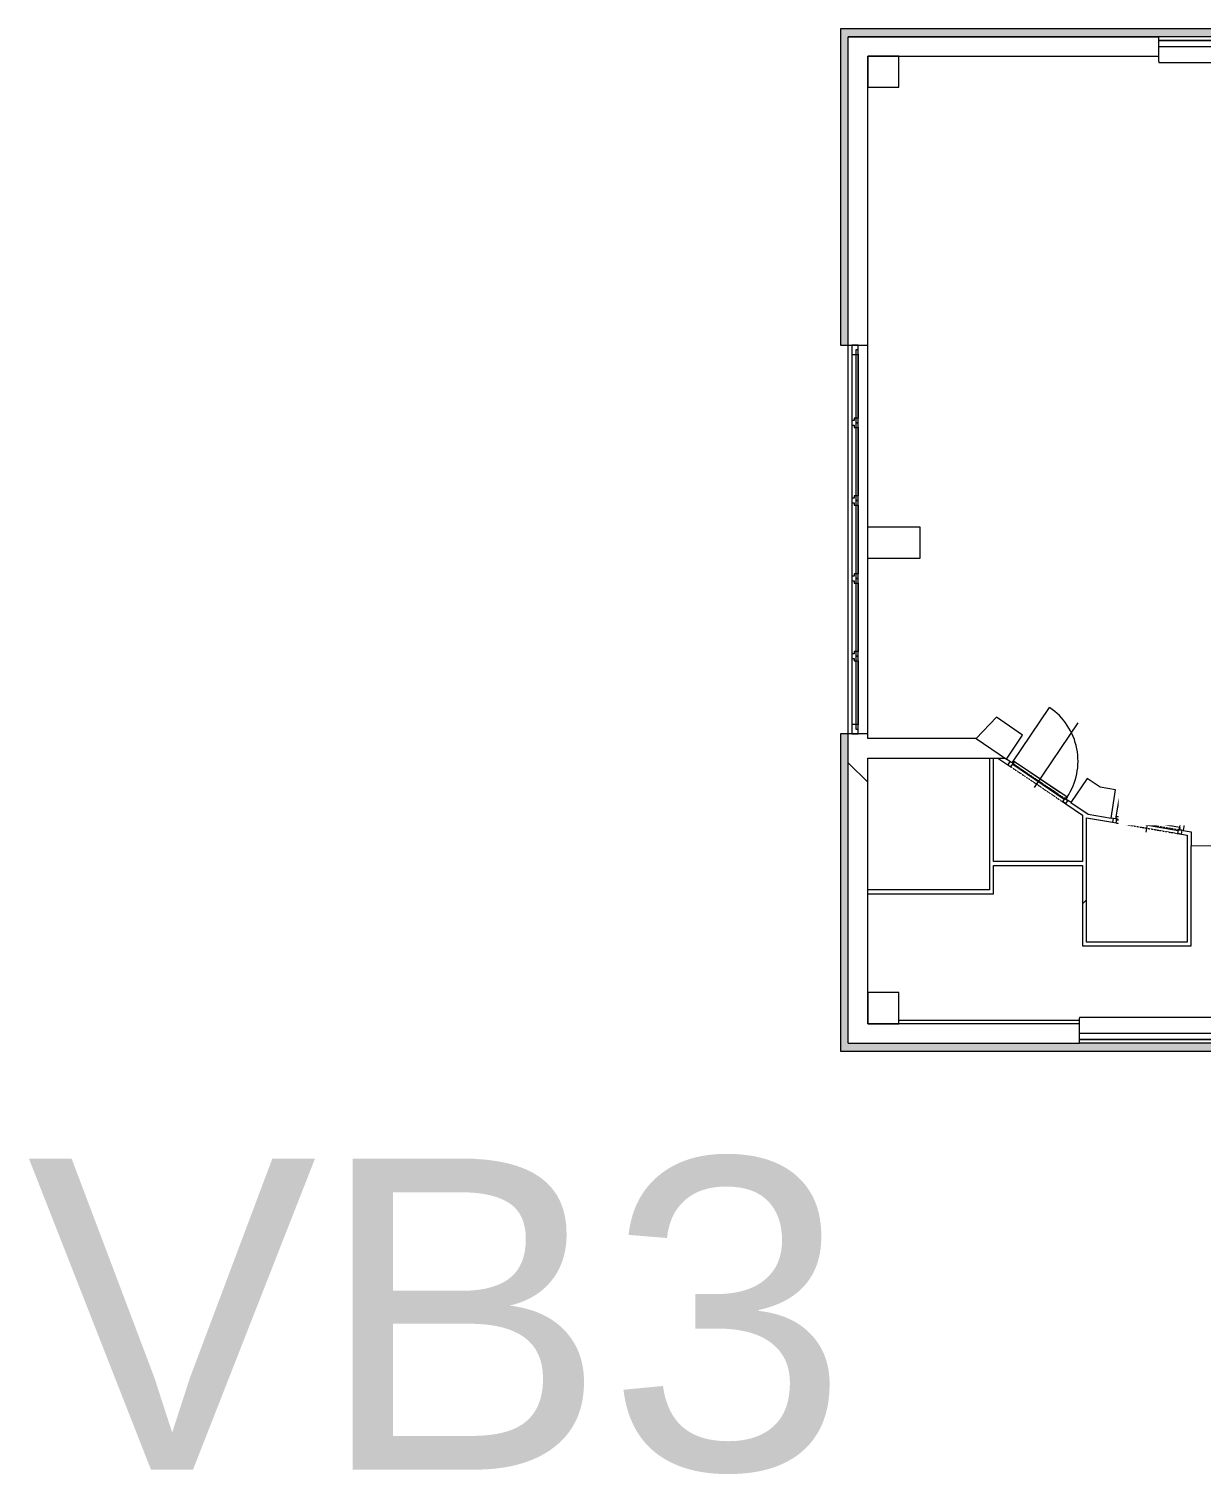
# Model space of a CAD drawing. Header units: millimetres. Extents: x 46521 to 257780, y -45352 to 20466.
# Drawn here: x 183025 to 198090, y -10713 to 7864 of the extents above; entities that cross this region are included whole.
import ezdxf

# ---------------------------------------------------------------- set-up
doc = ezdxf.new("R2010")
doc.units = ezdxf.units.MM
doc.linetypes.add('Čerchovaná se dvěma tečkami', pattern=[2.59, 1, -0.53, 0, -0.53, 0, -0.53])
for name, color, linetype, lineweight in [('A-DOOR', 31, 'Continuous', 13), ('A-DOOR-FRAM', 31, 'Continuous', 25), ('A-FLOR', 192, 'Continuous', 13), ('A-GENM', 13, 'Continuous', 13), ('A-GLAZ', 151, 'Continuous', 13), ('A-GLAZ-CURT', 52, 'Continuous', 13), ('A-GLAZ-CWMG', 51, 'Continuous', 13), ('A-WALL', 113, 'Continuous', 13), ('A-WALL-PATT', 111, 'Continuous', 35), ('G-ANNO-TEXT', 231, 'Continuous', 9), ('I-FURN', 30, 'Continuous', 9), ('S-COLS', 52, 'Continuous', 13)]:
    doc.layers.add(name, color=color, linetype=linetype, lineweight=lineweight)
doc.styles.add('Arial_3', font='arial.ttf', dxfattribs={"height": 5000})
doc.styles.add('Arial_4', font='arial.ttf', dxfattribs={"height": 4000})
pattern_1 = [(45, (128107, 0), (-7184.2, 7184.2), []), (45, (130981, 0), (-7184.2, 7184.2), []), (45, (136728, 0), (-4310.5, 10057.9), [4064, -2032, 67.06, -1964.94])]
pattern_2 = [(45, (128107, 0), (-7184.2, 7184.2), []), (45, (130981, -3e-12), (-7184.2, 7184.2), []), (45, (136728, -7e-12), (-4310.5, 10057.9), [4064, -2032, 67.06, -1964.94])]

# ---------------------------------------------------------------- blocks, each defined once
blk = doc.blocks.new('OKNO_2k_ - OKNO_2k_1900x1400-1963744-Mapka _ závislý 8')
at = {"layer": 'A-GLAZ', "lineweight": 9}
for p, q in [((-950, 126), (950, 126)), ((-950, 75), (-950, 126)), ((950, 75), (-950, 75)), ((-950, 75), (950, 75)), ((-950, -5), (-950, 75)), ((950, 126), (950, 75)), ((950, 75), (950, -5)), ((950, -5), (-950, -5))]:
    blk.add_line(p, q, dxfattribs=at)
blk = doc.blocks.new('ST_panel_sklo - ST_panel_sklo-1403385-Mapka _ závislý 8')
at = {"layer": 'A-GLAZ-CURT', "lineweight": 9}
for p, q in [((470, 28), (-470, 28)), ((-470, 28), (-470, 0)), ((-470, 0), (470, 0)), ((470, 0), (470, 28))]:
    blk.add_line(p, q, dxfattribs=at)
blk = doc.blocks.new('ST_panel_sklo - ST_panel_sklo-1403386-Mapka _ závislý 8')
at = {"layer": 'A-GLAZ-CURT', "lineweight": 9}
for p, q in [((500, 28), (-500, 28)), ((-500, 28), (-500, 0)), ((-500, 0), (500, 0)), ((500, 0), (500, 28))]:
    blk.add_line(p, q, dxfattribs=at)
blk = doc.blocks.new('parapet s nosem_vnitní - parapet s nosem_vnitní-1349022-Mapka _ závislý 8')
at = {"layer": 'A-GENM', "lineweight": 9}
for p, q in [((-950, -190), (-950, 0)), ((950, 0), (950, -190)), ((-950, -190), (-950, -200)), ((-950, -200), (950, -200)), ((-950, -200), (950, -200)), ((950, -200), (950, -190))]:
    blk.add_line(p, q, dxfattribs=at)
blk = doc.blocks.new('Rectangular Mullion - Rectangular Mullion-Loc wall 49 Bottom 120mm 02-1403430-Mapka _ závislý 8')
at = {"layer": 'A-GLAZ-CWMG', "lineweight": 9}
for p, q in [((65495, -199), (65495, -1079)), ((65575, -259), (65575, -1079))]:
    blk.add_line(p, q, dxfattribs=at)
blk = doc.blocks.new('Rectangular Mullion - Rectangular Mullion-Loc wall 49 Bottom 120mm 02-1403408-Mapka _ závislý 8')
at = {"layer": 'A-GLAZ-CWMG', "lineweight": 9}
for p, q in [((65495, 801), (65495, -199)), ((65575, 741), (65575, -139))]:
    blk.add_line(p, q, dxfattribs=at)
blk = doc.blocks.new('Rectangular Mullion - Rectangular Mullion-Loc wall 49 Bottom 120mm 02-1403416-Mapka _ závislý 8')
at = {"layer": 'A-GLAZ-CWMG', "lineweight": 9}
for p, q in [((65495, 3681), (65495, 2801)), ((65575, 3681), (65575, 2861))]:
    blk.add_line(p, q, dxfattribs=at)
blk = doc.blocks.new('Rectangular Mullion - Rectangular Mullion-Loc wall 49 Bottom 120mm 02-1403417-Mapka _ závislý 8')
at = {"layer": 'A-GLAZ-CWMG', "lineweight": 9}
for p, q in [((-120, -79), (-120, 1)), ((-120, 1), (0, 1)), ((0, 1), (0, -79)), ((0, -79), (-120, -79))]:
    blk.add_line(p, q, dxfattribs=at)
blk = doc.blocks.new('Rectangular Mullion - Rectangular Mullion-Loc wall 49 Bottom 120mm 02-1403388-Mapka _ závislý 8')
at = {"layer": 'A-GLAZ-CWMG', "lineweight": 9}
for p, q in [((0, 1), (-120, 1)), ((-120, 1), (-120, -79)), ((0, -79), (0, 1)), ((-120, -79), (0, -79))]:
    blk.add_line(p, q, dxfattribs=at)
blk = doc.blocks.new('Rectangular Mullion - Rectangular Mullion-Loc wall 49 Bottom 120mm-1403423-Mapka _ závislý 8')
at = {"layer": 'A-GLAZ-CWMG', "lineweight": 9}
for p, q in [((-60, -49), (-60, 1)), ((-60, 1), (60, 1)), ((60, 1), (60, -49)), ((-30, -49), (-60, -49)), ((-30, -79), (-30, -49)), ((30, -79), (-30, -79)), ((60, -49), (30, -49)), ((30, -49), (30, -79))]:
    blk.add_line(p, q, dxfattribs=at)
blk = doc.blocks.new('Rectangular Mullion - Rectangular Mullion-Loc wall 49 Bottom 120mm-V165-Mapka _ závislý 8')
at = {"layer": 'A-GLAZ-CWMG', "lineweight": 9}
for p, q in [((-60, -49), (-60, 1)), ((-60, 1), (60, 1)), ((60, 1), (60, -49)), ((-30, -49), (-60, -49)), ((-30, -79), (-30, -49)), ((30, -79), (-30, -79)), ((60, -49), (30, -49)), ((30, -49), (30, -79))]:
    blk.add_line(p, q, dxfattribs=at)
blk = doc.blocks.new('Rectangular Mullion - Rectangular Mullion-Loc wall 49 Bottom 120mm-V166-Mapka _ závislý 8')
at = {"layer": 'A-GLAZ-CWMG', "lineweight": 9}
for p, q in [((-60, -49), (-60, 1)), ((-60, 1), (60, 1)), ((60, 1), (60, -49)), ((-30, -49), (-60, -49)), ((-30, -79), (-30, -49)), ((30, -79), (-30, -79)), ((60, -49), (30, -49)), ((30, -49), (30, -79))]:
    blk.add_line(p, q, dxfattribs=at)
blk = doc.blocks.new('Rectangular Mullion - Rectangular Mullion-Loc wall 49 Bottom 120mm-V167-Mapka _ závislý 8')
at = {"layer": 'A-GLAZ-CWMG', "lineweight": 9}
for p, q in [((-60, -49), (-60, 1)), ((-60, 1), (60, 1)), ((60, 1), (60, -49)), ((-30, -49), (-60, -49)), ((-30, -79), (-30, -49)), ((30, -79), (-30, -79)), ((60, -49), (30, -49)), ((30, -49), (30, -79))]:
    blk.add_line(p, q, dxfattribs=at)
blk = doc.blocks.new('Kóje - Kóje-2061615-Mapka _ závislý 8')
at = {"layer": 'I-FURN'}
for p, q in [((73972, 4123), (73684, 3825)), ((74108, 3991), (73972, 4123)), ((74160, 4045), (74108, 3991)), ((75065, 2804), (74160, 4045)), ((73684, 3825), (73821, 3702)), ((73821, 3702), (74611, 2602)), ((75368, 1291), (75065, 2804)), ((74611, 2602), (74886, 1290)), ((74886, 1290), (74622, -49)), ((75112, -258), (75417, 1291)), ((75417, 1291), (75368, 1291)), ((74622, -49), (73878, -1154)), ((74236, -1556), (75112, -258)), ((67354, -981), (67091, -1259)), ((67689, -1216), (67354, -981)), ((67091, -1259), (67482, -1523)), ((67482, -1523), (67689, -1216)), ((73878, -1154), (72768, -1878)), ((73001, -2362), (74236, -1556)), ((68519, -1773), (68311, -2082)), ((68684, -1884), (68519, -1773)), ((68884, -1916), (68684, -1884)), ((68827, -2280), (68884, -1916)), ((72768, -1878), (72572, -1920)), ((72572, -1920), (72641, -2243)), ((68311, -2082), (68530, -2229)), ((68530, -2229), (68827, -2280)), ((69814, -2080), (69752, -2440)), ((70006, -2113), (69814, -2080)), ((71421, -2104), (70006, -2113)), ((71617, -2065), (71421, -2104)), ((71694, -2425), (71617, -2065)), ((72641, -2243), (72895, -2194)), ((72895, -2194), (73001, -2362)), ((69752, -2440), (69855, -2458)), ((69855, -2458), (69855, -2638)), ((71665, -2430), (71694, -2425)), ((71665, -2606), (71665, -2430)), ((69855, -2638), (71665, -2606))]:
    blk.add_line(p, q, dxfattribs=at)
blk = doc.blocks.new('DVERE_1k_oblozka - DD03_01_800x1970_koupelna-V191-Mapka _ závislý 8')
at = {"layer": 'A-DOOR', "lineweight": 9}
for p, q in [((-415, 22), (-415, 882)), ((0, -78), (0, 922)), ((-400, 22), (-450, 22)), ((-450, 22), (-450, -28)), ((415, 52), (-415, 52)), ((-415, 52), (-415, 37)), ((-415, 37), (-400, 37)), ((-400, 37), (-400, 12)), ((-400, -28), (-400, 22)), ((-400, 12), (400, 12)), ((305, 52), (-305, 52)), ((400, 12), (400, 37)), ((400, 37), (415, 37)), ((450, 22), (400, 22)), ((400, 22), (400, -28)), ((415, 37), (415, 52)), ((415, 52), (415, 22)), ((450, -28), (450, 22)), ((-450, -28), (-400, -28)), ((400, -28), (450, -28))]:
    blk.add_line(p, q, dxfattribs=at)
at = {"layer": 'A-DOOR', "linetype": 'Čerchovaná se dvěma tečkami', "lineweight": 9}
for p, q in [((-400, 22), (400, 22)), ((-400, -28), (400, -28))]:
    blk.add_line(p, q, dxfattribs=at)
at = {"layer": 'A-DOOR', "lineweight": 9}
blk.add_arc((-415, 52), 830, 360, 90, dxfattribs=at)
at = {"layer": 'A-DOOR-FRAM', "lineweight": 9}
for p, q in [((-400, 22), (-450, 22)), ((-400, -28), (-400, 22)), ((400, 22), (400, -28)), ((400, 22), (450, 22)), ((-450, -28), (-400, -28)), ((450, -28), (400, -28))]:
    blk.add_line(p, q, dxfattribs=at)
blk = doc.blocks.new('DVERE_1k_oblozka - DD03_01_800x1970_koupelna-2042788-Mapka _ závislý 8')
at = {"layer": 'A-DOOR', "lineweight": 9}
for p, q in [((-415, 22), (-415, 882)), ((0, -78), (0, 922)), ((-400, 22), (-450, 22)), ((-450, 22), (-450, -28)), ((415, 52), (-415, 52)), ((-415, 52), (-415, 37)), ((-415, 37), (-400, 37)), ((-400, -28), (-400, 22)), ((-400, 12), (400, 12)), ((305, 52), (-305, 52)), ((400, 37), (415, 37)), ((450, 22), (400, 22)), ((400, 22), (400, -28)), ((415, 37), (415, 52)), ((415, 52), (415, 22)), ((450, -28), (450, 22)), ((-450, -28), (-400, -28)), ((400, -28), (450, -28))]:
    blk.add_line(p, q, dxfattribs=at)
at = {"layer": 'A-DOOR', "linetype": 'Čerchovaná se dvěma tečkami', "lineweight": 9}
for p, q in [((-400, 22), (400, 22)), ((-400, -28), (400, -28))]:
    blk.add_line(p, q, dxfattribs=at)
at = {"layer": 'A-DOOR', "lineweight": 9}
blk.add_arc((-415, 52), 830, 360, 90, dxfattribs=at)
at = {"layer": 'A-DOOR-FRAM', "lineweight": 9}
for p, q in [((-400, 22), (-450, 22)), ((-400, -28), (-400, 22)), ((400, 22), (400, -28)), ((400, 22), (450, 22)), ((-450, -28), (-400, -28)), ((450, -28), (400, -28))]:
    blk.add_line(p, q, dxfattribs=at)

msp = doc.modelspace()

# ---------------------------------------------------------------- hatches: boundary and pattern name
at = {"layer": 'A-WALL-PATT', "lineweight": 9}
h = msp.add_hatch(color=256, dxfattribs=at)
h.paths.add_polyline_path([(193556.4, -5274.4), (193556.4, -1199.4), (193456.4, -1199.4), (193456.4, -5274.4)])
h.paths.add_polyline_path([(193556.4, 3800.6), (193556.4, 7864.2), (193456.4, 7864.2), (193456.4, 3800.6)])
for points in [[(212515.5, 7764.2), (212515.5, 7864.2), (193556.4, 7864.2), (193556.4, 7764.2), (212465.5, 7764.2)], [(199514.1, -5274.4), (199514.5, -5274.4), (199514.1, -5174.4), (193556.4, -5174.4), (193556.4, -5274.4), (199464.5, -5274.4)]]:
    msp.add_hatch(color=256, dxfattribs=at).paths.add_polyline_path(points)
h = msp.add_hatch(dxfattribs=at)
h.set_pattern_fill('FP_129', color=256, angle=-315, style=0, pattern_type=2)
h.set_pattern_definition([(225, (200112, 7764), (5747.4, -5747.4), []), (180, (190954.3, 5072), (-5747.4, -5747.4), [1016, -10478.7]), (225, (189938, 5072), (5747.4, -5747.4), [1016, -7112]), (270, (189220, 4353.7), (5747.4, -5747.4), [1016, -10478.7]), (315, (189220, 3338), (5747.4, 5747.4), [1016, -7112]), (180, (190954.3, 2619.3), (-5747.4, -5747.4), [1016, -10478.7]), (225, (191673, 3338), (5747.4, -5747.4), [1016, -7112]), (270, (191673, 4353.7), (5747.4, -5747.4), [1016, -10478.7]), (315, (190954, 5072), (5747.4, 5747.4), [1016, -7112]), (225, (188291, 1690.4), (5747.4, -5747.4), [2032, -6096])])
h.paths.add_polyline_path([(212165.5, 7514.3), (212415.5, 7514.3), (212415.5, 7764.3), (208429.3, 7764.3), (208429.3, 7514.3), (211765.5, 7514.3), (211765.5, 7539.3), (212165.5, 7539.3)])
h.paths.add_polyline_path([(203529.3, 7514.3), (203529.3, 7764.3), (202379.3, 7764.3), (202379.3, 7514.3)])
h.paths.add_polyline_path([(200479.3, 7514.3), (200479.3, 7764.3), (199449.3, 7764.3), (199449.3, 7514.3), (199806.4, 7514.3), (199806.4, 7574.3), (200206.4, 7574.3), (200206.4, 7514.3)])
h.paths.add_polyline_path([(194206.4, 7514.3), (197549.3, 7514.3), (197549.3, 7764.3), (193556.4, 7764.3), (193556.4, 7514.3), (193806.4, 7514.3)])
h.paths.add_polyline_path([(206529.3, 7514.3), (206529.3, 7764.3), (205429.3, 7764.3), (205429.3, 7514.3), (205805.5, 7514.3), (205805.5, 7574.3), (206205.5, 7574.3), (206205.5, 7514.3)])
h = msp.add_hatch(dxfattribs=at)
h.set_pattern_fill('FP_128', color=256, angle=45, style=0, pattern_type=2)
h.set_pattern_definition([(315, (193556, -1579), (5747.4, 5747.4), []), (270, (196248.5, -10736.7), (5747.4, -5747.4), [1016, -10478.7]), (315, (196248.5, -11753), (5747.4, 5747.4), [1016, -7112]), (2e-13, (196967, -12471), (5747.4, 5747.4), [1016, -10478.7]), (45, (197983, -12471), (-5747.4, 5747.4), [1016, -7112]), (270, (198701.4, -10736.7), (5747.4, -5747.4), [1016, -10478.7]), (315, (197983, -10018), (5747.4, 5747.4), [1016, -7112]), (2e-13, (196967, -10018), (5747.4, 5747.4), [1016, -10478.7]), (45, (196248.5, -10737), (-5747.4, 5747.4), [1016, -7112]), (315, (199630, -13400), (5747.4, 5747.4), [2032, -6096])])
h.paths.add_polyline_path([(193806.4, -4924.4), (193806.4, -1199.4), (193556.4, -1199.4), (193556.4, -4924.4)])
h.paths.add_polyline_path([(193806.4, 3800.6), (193806.4, 7514.3), (193556.4, 7514.3), (193556.4, 3800.6)])
h = msp.add_hatch(dxfattribs=at)
h.set_pattern_fill('FP_112', color=256, angle=45, style=0, pattern_type=2)
h.set_pattern_definition([(45, (128107, 0), (-7184.2, 7184.2), []), (45, (130981, -3e-12), (-7184.2, 7184.2), []), (45, (136728, -8e-12), (-4310.5, 10057.9), [4064, -2032, 67.06, -1964.94])])
h.paths.add_polyline_path([(194481.4, 1061.2), (194481.4, 1461.2), (193806.4, 1461.2), (193806.4, 1061.2)])
h = msp.add_hatch(dxfattribs=at)
h.set_pattern_fill('FP_182', color=256, angle=-315, style=0, pattern_type=2)
h.set_pattern_definition([(225, (191628.4, -1259), (5747, -5747), []), (180, (182470.5, -3951), (-5747.4, -5747.4), [1016, -10478.7]), (225, (181454.5, -3951), (5747.4, -5747.4), [1016, -7112]), (270, (180736, -4669.3), (5747.4, -5747.4), [1016, -10478.7]), (315, (180736, -5685), (5747.4, 5747.4), [1016, -7112]), (180, (182470.5, -6404), (-5747.4, -5747.4), [1016, -10478.7]), (225, (183189, -5685), (5747.4, -5747.4), [1016, -7112]), (270, (183189, -4669.3), (5747.4, -5747.4), [1016, -10478.7]), (315, (182470.5, -3951), (5747.4, 5747.4), [1016, -7112]), (225, (179807, -7332.6), (5747.4, -5747.4), [2032, -6096])])
h.paths.add_polyline_path([(195371.4, -1508.8), (195568.5, -1508.8), (195197.8, -1258.8), (193806.4, -1258.8), (193806.4, -1508.8), (195197.8, -1508.8)])
h = msp.add_hatch(dxfattribs=at)
h.set_pattern_fill('FP_111', color=256, angle=45, style=0, pattern_type=2)
h.set_pattern_definition(pattern_2)
h.paths.add_polyline_path([(195421.4, -3202.7), (195421.4, -1508.8), (195371.4, -1522.7), (195371.4, -3202.7)])
h = msp.add_hatch(dxfattribs=at)
h.set_pattern_fill('FP_189', color=256, angle=45, style=0, pattern_type=2)
h.set_pattern_definition([(11.007, (128107, 0), (-1939.8, 9973.1), []), (11.007, (130490, -1607), (-1939.8, 9973.1), []), (11.007, (135255, -4820), (2049.4, 10749), [4064, -2032, 67.06, -1964.94])])
h.paths.add_polyline_path([(196737.7, -2297.2), (196379.3, -2055.5), (196351.3, -2096.9), (196639.5, -2280.2)])
h.paths.add_polyline_path([(195605.2, -1593.7), (195633.1, -1552.3), (195568.5, -1508.8), (195499.8, -1522.7), (195589.3, -1583)])
h = msp.add_hatch(dxfattribs=at)
h.set_pattern_fill('FP_190', color=256, angle=45, style=0, pattern_type=2)
h.set_pattern_definition([(35.212, (128107, 0), (-5858.3, 8301), []), (35.212, (130939, -489), (-5858.3, 8301), []), (35.212, (136603, -1466), (-2537.9, 10644.3), [4064, -2032, 67.06, -1964.94])])
h.paths.add_polyline_path([(197912.6, -2499.9), (197912.6, -2449.1), (197843.8, -2449.1), (197858.7, -2490.6)])
h.paths.add_polyline_path([(196950.4, -2333.9), (196950.4, -2283.1), (196636.6, -2229), (196737.7, -2297.2), (196821.5, -2311.6)])
h = msp.add_hatch(dxfattribs=at)
h.set_pattern_fill('FP_111', color=256, angle=45, style=0, pattern_type=2)
h.set_pattern_definition([(45, (128107, 0), (-7184.2, 7184.2), []), (45, (130981, -2e-12), (-7184.2, 7184.2), []), (45, (136728, -6e-12), (-4310.5, 10057.9), [4064, -2032, 67.06, -1964.94])])
h.paths.add_polyline_path([(196567.6, -3874.2), (196617.6, -3874.2), (196617.6, -2276.5), (196567.6, -2242.8), (196567.6, -3373.4)])
h = msp.add_hatch(dxfattribs=at)
h.set_pattern_fill('FP_111', color=256, angle=45, style=0, pattern_type=2)
h.set_pattern_definition(pattern_2)
h.paths.add_polyline_path([(197912.6, -3874.2), (197962.6, -3874.2), (197962.6, -2457.7), (197912.6, -2457.7), (197912.6, -3373.4)])
h = msp.add_hatch(dxfattribs=at)
h.set_pattern_fill('FP_187', color=256, angle=45, style=0, pattern_type=2)
h.set_pattern_definition(pattern_2)
h.paths.add_polyline_path([(195421.4, -2837.7), (195421.4, -2887.7), (196567.6, -2887.7), (196567.6, -2837.7)])
h = msp.add_hatch(dxfattribs=at)
h.set_pattern_fill('FP_187', color=256, angle=45, style=0, pattern_type=2)
h.set_pattern_definition(pattern_2)
h.paths.add_polyline_path([(193806.4, -3252.7), (195421.4, -3252.7), (195421.4, -3202.7), (193806.4, -3202.7)])
h = msp.add_hatch(dxfattribs=at)
h.set_pattern_fill('FP_112', color=256, angle=45, style=0, pattern_type=2)
h.set_pattern_definition(pattern_2)
h.paths.add_polyline_path([(197962.6, -3924.2), (197962.6, -3874.2), (196567.6, -3874.2), (196567.6, -3924.2), (197912.6, -3924.2)])
h = msp.add_hatch(dxfattribs=at)
h.set_pattern_fill('FP_127', color=256, angle=45, style=0, pattern_type=2)
h.set_pattern_definition([(45, (199527.6, -5174), (-5747, 5747), []), (360, (208685.5, -2482), (5747.4, 5747.4), [1016, -10478.7]), (45, (209701.5, -2482), (-5747.4, 5747.4), [1016, -7112]), (90, (210420, -1764), (-5747.4, 5747.4), [1016, -10478.7]), (135, (210420, -748), (-5747.4, -5747.4), [1016, -7112]), (360, (208685.5, -29.4), (5747.4, 5747.4), [1016, -10478.7]), (45, (207967, -748), (-5747.4, 5747.4), [1016, -7112]), (90, (207967, -1764), (-5747.4, 5747.4), [1016, -10478.7]), (135, (208685.5, -2482), (-5747.4, -5747.4), [1016, -7112]), (45, (211349, 899.4), (-5747.4, 5747.4), [2032, -6096])])
h.paths.add_polyline_path([(199529.5, -5174.4), (199514.1, -4924.4), (198429.5, -4924.4), (198429.5, -5174.4), (199514.1, -5174.4)])
h.paths.add_polyline_path([(196529.5, -5174.4), (196529.5, -4924.4), (193556.4, -4924.4), (193556.4, -5174.4), (194206.4, -5174.4)])
at = {"layer": 'S-COLS', "lineweight": 9}
h = msp.add_hatch(dxfattribs=at)
h.set_pattern_fill('FP_163', color=256, style=0, pattern_type=2)
h.set_pattern_definition(pattern_1)
h.paths.add_polyline_path([(193806.4, 7514.3), (193806.4, 7114.3), (194206.4, 7114.3), (194206.4, 7514.3)])
h = msp.add_hatch(dxfattribs=at)
h.set_pattern_fill('FP_163', color=256, style=0, pattern_type=2)
h.set_pattern_definition(pattern_1)
h.paths.add_polyline_path([(193806.4, -4524.4), (193806.4, -4924.4), (194206.4, -4924.4), (194206.4, -4524.4)])

# ---------------------------------------------------------------- linework, layer by layer
at = {"layer": 'A-FLOR', "lineweight": 9}
msp.add_line((194206.4, -4876.6), (196529.5, -4876.6), dxfattribs=at)
at = {"layer": 'A-WALL', "lineweight": 9}
for p, q in [((193456.4, 7864.2), (193456.4, 3800.6)), ((212515.5, 7864.2), (193456.4, 7864.2)), ((193556.4, -5174.4), (193556.4, 7764.3)), ((197549.3, 7764.3), (193556.4, 7764.3)), ((193556.4, 7764.2), (197549.3, 7764.2)), ((193806.4, -1258.8), (193806.4, 7514.3)), ((193806.4, 7514.3), (197549.3, 7514.3)), ((193456.4, 3800.6), (193806.4, 3800.6)), ((194481.4, 1461.2), (193806.4, 1461.2)), ((194481.4, 1061.2), (194481.4, 1461.2)), ((193806.4, 1061.2), (194481.4, 1061.2)), ((193456.4, -1199.4), (193456.4, -5274.4)), ((193806.4, -1199.4), (193456.4, -1199.4)), ((195197.8, -1258.8), (193806.4, -1258.8)), ((193806.4, -4924.4), (193806.4, -1508.8)), ((193806.4, -1508.8), (195568.5, -1508.8)), ((195371.4, -1508.8), (195371.4, -3202.7)), ((195421.4, -2837.7), (195421.4, -1508.8)), ((195479.1, -1508.8), (195605.2, -1593.7)), ((195633.1, -1552.3), (195589.3, -1522.7)), ((196351.3, -2096.9), (196567.6, -2242.8)), ((196418.4, -2081.8), (196379.3, -2055.5)), ((196567.6, -2242.8), (196567.6, -2837.7)), ((196617.6, -3874.2), (196617.6, -2276.5)), ((196617.6, -2276.5), (196950.4, -2333.9)), ((196958.9, -2284.6), (196933.6, -2280.2)), ((197837.3, -2486.9), (197912.6, -2499.9)), ((197912.6, -2499.9), (197912.6, -3874.2)), ((197962.6, -3924.2), (197962.6, -2637.7)), ((196567.6, -2837.7), (195421.4, -2837.7)), ((195421.4, -3252.7), (195421.4, -2887.7)), ((195421.4, -2887.7), (196567.6, -2887.7)), ((196567.6, -2887.7), (196567.6, -3924.2)), ((195371.4, -3202.7), (193806.4, -3202.7)), ((193806.4, -3252.7), (195421.4, -3252.7)), ((197912.6, -3874.2), (196617.6, -3874.2)), ((196567.6, -3924.2), (197962.6, -3924.2)), ((196529.5, -4924.4), (193806.4, -4924.4)), ((193556.4, -5174.4), (196529.5, -5174.4)), ((193456.4, -5274.4), (199414.5, -5274.4))]:
    msp.add_line(p, q, dxfattribs=at)
at = {"layer": 'S-COLS', "lineweight": 9}
for p, q in [((194206.4, 7514.3), (193806.4, 7514.3)), ((193806.4, 7514.3), (193806.4, 7114.3)), ((194206.4, 7114.3), (194206.4, 7514.3)), ((193806.4, 7114.3), (194206.4, 7114.3)), ((194206.4, -4524.4), (193806.4, -4524.4)), ((193806.4, -4524.4), (193806.4, -4924.4)), ((194206.4, -4924.4), (194206.4, -4524.4)), ((193806.4, -4924.4), (194206.4, -4924.4))]:
    msp.add_line(p, q, dxfattribs=at)

# ---------------------------------------------------------------- block references
at = {"layer": 'A-DOOR', "lineweight": 9}
for name, p, rotation in [('DVERE_1k_oblozka - DD03_01_800x1970_koupelna-V191-Mapka _ závislý 8', (195993.8, -1822.2), 326.0066834518678), ('DVERE_1k_oblozka - DD03_01_800x1970_koupelna-2042788-Mapka _ závislý 8', (197398.6, -2382.9), 350.2122083875207)]:
    msp.add_blockref(name, p, dxfattribs=dict(at, rotation=rotation))
at = {"layer": 'A-GENM', "lineweight": 9}
msp.add_blockref('parapet s nosem_vnitní - parapet s nosem_vnitní-1349022-Mapka _ závislý 8', (198499.3, 7634.3), dxfattribs=at)
at = {"layer": 'A-GENM', "lineweight": 9, "rotation": 180}
msp.add_blockref('parapet s nosem_vnitní - parapet s nosem_vnitní-1349022-Mapka _ závislý 8', (197479.5, -5044.4), dxfattribs=at)
at = {"layer": 'A-GLAZ', "lineweight": 9}
msp.add_blockref('OKNO_2k_ - OKNO_2k_1900x1400-1963744-Mapka _ závislý 8', (198499.3, 7639.3), dxfattribs=at)
at = {"layer": 'A-GLAZ', "lineweight": 9, "rotation": 180}
msp.add_blockref('OKNO_2k_ - OKNO_2k_1900x1400-1963744-Mapka _ závislý 8', (197479.5, -5049.4), dxfattribs=at)
at = {"layer": 'A-GLAZ-CURT', "lineweight": 9, "rotation": 89.99999999999991}
for name, p in [('ST_panel_sklo - ST_panel_sklo-1403385-Mapka _ závislý 8', (193681.4, 3270.6)), ('ST_panel_sklo - ST_panel_sklo-1403386-Mapka _ závislý 8', (193681.4, 2300.6)), ('ST_panel_sklo - ST_panel_sklo-1403386-Mapka _ závislý 8', (193681.4, 1300.6)), ('ST_panel_sklo - ST_panel_sklo-1403386-Mapka _ závislý 8', (193681.4, 300.6)), ('ST_panel_sklo - ST_panel_sklo-1403385-Mapka _ závislý 8', (193681.4, -669.4))]:
    msp.add_blockref(name, p, dxfattribs=at)
at = {"layer": 'A-GLAZ-CWMG', "lineweight": 9, "extrusion": (0, 0, -1), "rotation": 90.0000000000001}
for name, p in [('Rectangular Mullion - Rectangular Mullion-Loc wall 49 Bottom 120mm 02-1403417-Mapka _ závislý 8', (-193681.4, 3800.6)), ('Rectangular Mullion - Rectangular Mullion-Loc wall 49 Bottom 120mm-V167-Mapka _ závislý 8', (-193681.4, 2800.6)), ('Rectangular Mullion - Rectangular Mullion-Loc wall 49 Bottom 120mm-V166-Mapka _ závislý 8', (-193681.4, 1800.6)), ('Rectangular Mullion - Rectangular Mullion-Loc wall 49 Bottom 120mm-V165-Mapka _ závislý 8', (-193681.4, 800.6)), ('Rectangular Mullion - Rectangular Mullion-Loc wall 49 Bottom 120mm-1403423-Mapka _ závislý 8', (-193681.4, -199.4))]:
    msp.add_blockref(name, p, dxfattribs=at)
at = {"layer": 'A-GLAZ-CWMG', "lineweight": 9}
for name, p in [('Rectangular Mullion - Rectangular Mullion-Loc wall 49 Bottom 120mm 02-1403416-Mapka _ závislý 8', (128107.1, 0)), ('Rectangular Mullion - Rectangular Mullion-Loc wall 49 Bottom 120mm 02-1403408-Mapka _ závislý 8', (128107.1, 2000)), ('Rectangular Mullion - Rectangular Mullion-Loc wall 49 Bottom 120mm 02-1403408-Mapka _ závislý 8', (128107.1, 1000)), ('Rectangular Mullion - Rectangular Mullion-Loc wall 49 Bottom 120mm 02-1403408-Mapka _ závislý 8', (128107.1, 0)), ('Rectangular Mullion - Rectangular Mullion-Loc wall 49 Bottom 120mm 02-1403430-Mapka _ závislý 8', (128107.1, 0))]:
    msp.add_blockref(name, p, dxfattribs=at)
at = {"layer": 'A-GLAZ-CWMG', "lineweight": 9, "rotation": 269.9999999999999}
msp.add_blockref('Rectangular Mullion - Rectangular Mullion-Loc wall 49 Bottom 120mm 02-1403388-Mapka _ závislý 8', (193681.4, -1199.4), dxfattribs=at)
at = {"layer": 'I-FURN'}
msp.add_blockref('Kóje - Kóje-2061615-Mapka _ závislý 8', (128107.1, 0), dxfattribs=at)

# ---------------------------------------------------------------- texts
at = {"layer": 'G-ANNO-TEXT', "color": 7, "insert": (183000.4, -6656.2), "char_height": 4000, "width": 13147.675, "attachment_point": 1, "style": 'Arial_4'}
msp.add_mtext('VB3', dxfattribs=at)

# ---------------------------------------------------------------- next in the draw order: texts
at = {"layer": 'G-ANNO-TEXT', "color": 7, "insert": (198282.7, 3875.6), "char_height": 5000, "width": 11704.638, "attachment_point": 1, "style": 'Arial_3', "bg_fill": 3, "box_fill_scale": 1.25, "bg_fill_color": 256, "bg_fill_true_color": 13158600, "bg_fill_transparency": 0}
msp.add_mtext('"B"', dxfattribs=at)

doc.saveas('drawing.dxf')
